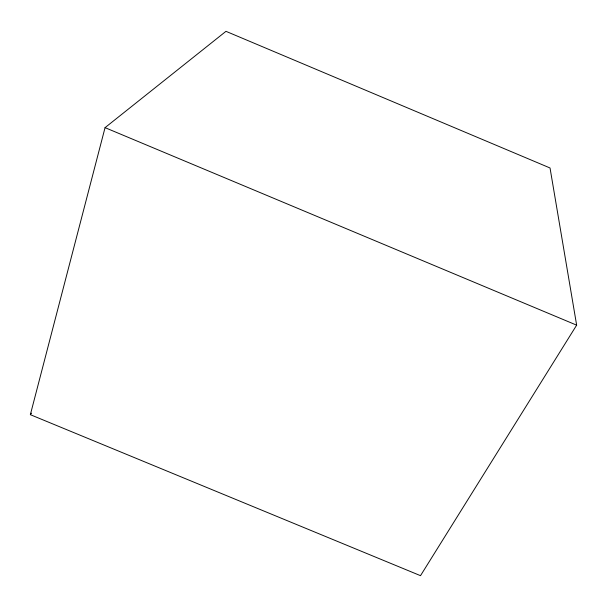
<?xml version="1.0" encoding="UTF-8"?>
<svg xmlns="http://www.w3.org/2000/svg" width="607" height="607" viewBox="0 0 607 607"><rect width="100%" height="100%" fill="white"/><g stroke="black" fill="none" stroke-linecap="round" stroke-linejoin="round"><path stroke-width="0.91" d="M30.35 414.672L105.057 127.645L225.971 31.329L550.033 167.98L576.65 325.155L420.507 575.671L30.35 414.672L31.511 413.177M105.057 127.645L576.65 325.155"/></g></svg>
